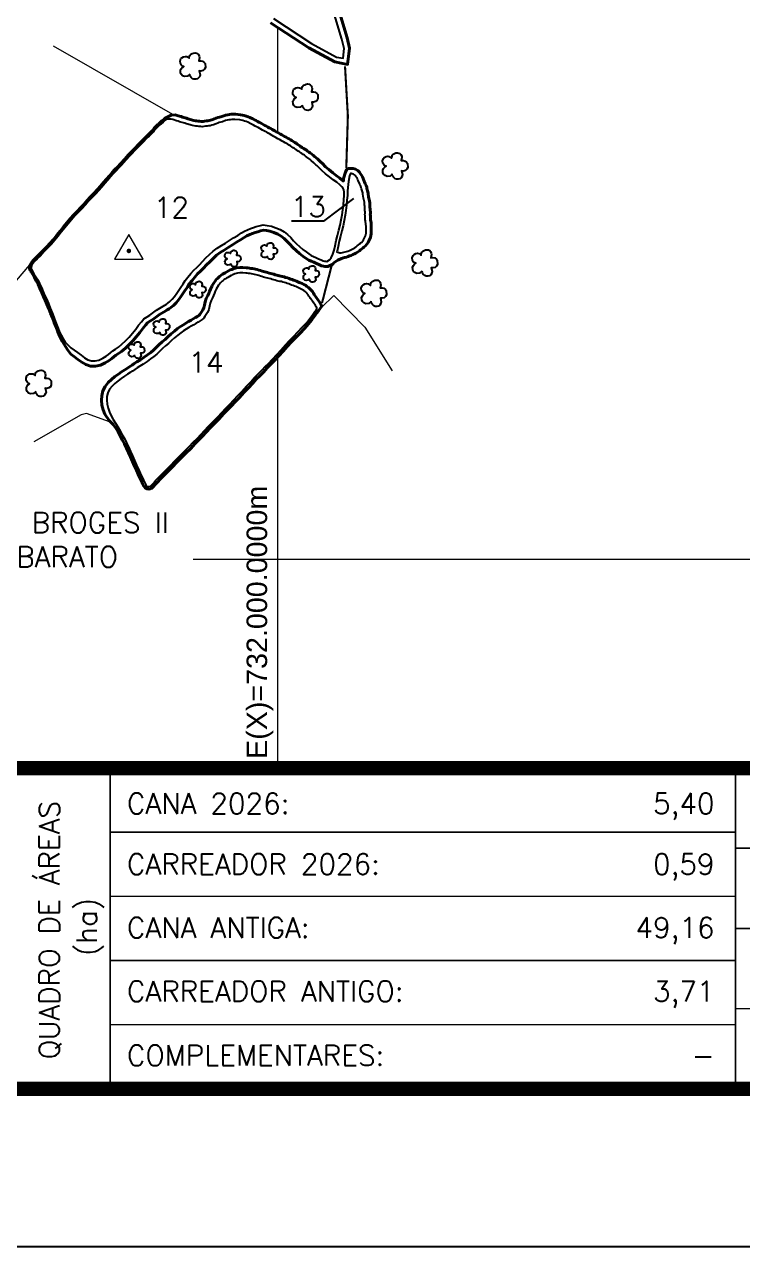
# Model space of a CAD drawing. Extents: x 728964 to 733419, y 7820946 to 7824096.
# Drawn here: x 731759 to 732442, y 7820946 to 7822109 of the extents above; entities that cross this region are included whole.
import ezdxf
from ezdxf.enums import TextEntityAlignment as Align

# ---------------------------------------------------------------- set-up
doc = ezdxf.new("R2010")
doc.units = 0
doc.header["$MEASUREMENT"] = 0
doc.linetypes.add('CONTINUO', pattern=[0])
doc.linetypes.add('LIN0', pattern=[0])
for name, color, linetype, lineweight in [('0114000294', 1, 'Continuous', 40), ('0114000294005', 5, 'Continuous', 25), ('0114000294012', 5, 'Continuous', 25), ('0114000294013', 5, 'Continuous', 25), ('0114000294014', 5, 'Continuous', 25), ('MALHA', 8, 'Continuous', 9), ('TEXTO_DIVERSOS', 7, 'Continuous', 5)]:
    doc.layers.add(name, color=color, linetype=linetype, lineweight=lineweight)
for name, color, linetype in [('ESTRADA', 1, 'Continuous'), ('MARGEM', 7, 'CONTINUO'), ('SIMBOLO ARVORE', 118, 'Continuous'), ('TEXTO CONFORNTANTES', 7, 'Continuous'), ('TEXTO_NUN_TAL', 7, 'Continuous')]:
    doc.layers.add(name, color=color, linetype=linetype)
doc.styles.add('SIMPLEX', font='simplex', dxfattribs={"height": 0.2})
doc.styles.get("Standard").update_dxf_attribs({"font": 'arial.ttf'})

msp = doc.modelspace()

# ---------------------------------------------------------------- linework, layer by layer
at = {"layer": '0114000294', "linetype": 'Continuous'}
for points in [[(732054.9, 7822131.7), (732065.8, 7822095.8), (732068, 7822086.1), (732066.2, 7822070.5), (732066.2, 7822070.5)], [(732066.2, 7822070.5), (732054, 7822072.9), (732029.3, 7822086.2), (731993, 7822110)]]:
    msp.add_lwpolyline(points, dxfattribs=at)
for points in [[(732064.1, 7821968.2), (732063.5, 7821966.3), (732062.9, 7821964), (732062.5, 7821962.1), (732062.2, 7821959.7), (732058.9, 7821962.5), (732055.5, 7821964.9), (732052.1, 7821967.6), (732048.4, 7821970.5), (732045.2, 7821973.3), (732042.3, 7821976.2), (732040.4, 7821978), (732039.5, 7821978.9), (732037.5, 7821980.7), (732034.9, 7821982.9), (732033.7, 7821983.9), (732030.5, 7821986.4), (732029.4, 7821987.2), (732028.2, 7821988.2), (732026.7, 7821989.2), (732025.5, 7821990), (732024.3, 7821990.7), (732023.1, 7821991.5), (732021.9, 7821992.3), (732020.9, 7821993), (732019.7, 7821993.8), (732018.4, 7821994.8), (732017.2, 7821995.6), (732015.9, 7821996.4), (732014.6, 7821997.3), (732013.2, 7821998.1), (732011.9, 7821998.9), (732010.5, 7821999.7), (732009.2, 7822000.4), (732007.9, 7822001.3), (732006.3, 7822002.1), (732003.6, 7822003.5), (732002.4, 7822004.2), (731999.8, 7822005.7), (731998.4, 7822006.5), (731997.1, 7822007.3), (731994.4, 7822008.8), (731993.1, 7822009.6), (731991.7, 7822010.3), (731990.4, 7822011), (731989, 7822011.9), (731987.6, 7822012.6), (731983.4, 7822015), (731981.9, 7822015.7), (731980.5, 7822016.4), (731979.2, 7822017.1), (731977.8, 7822017.9), (731976.2, 7822018.7), (731973.3, 7822020), (731971.7, 7822020.8), (731969.8, 7822021.5), (731967.8, 7822022), (731966.2, 7822022.4), (731964.4, 7822022.7), (731959.5, 7822023.3), (731957.4, 7822023.3), (731955.5, 7822023.2), (731953.8, 7822023), (731952.3, 7822022.7), (731950.3, 7822022.4), (731948.5, 7822021.8), (731945.6, 7822020.8), (731944.2, 7822020.4), (731942.7, 7822020), (731941.1, 7822019.5), (731939.5, 7822018.9), (731936.9, 7822017.9), (731935.8, 7822017.6), (731934.4, 7822017.2), (731933.2, 7822017), (731931.9, 7822016.9), (731930.2, 7822016.6), (731928.9, 7822016.4), (731927.9, 7822016.3), (731926.8, 7822016.4), (731925.3, 7822016.5), (731923.9, 7822016.7), (731922.6, 7822016.8), (731921.4, 7822017), (731920, 7822017.3), (731918.6, 7822017.7), (731915.6, 7822018.5), (731914.4, 7822018.8), (731913.5, 7822019.1), (731912.8, 7822019.3), (731909.2, 7822020.5), (731907.8, 7822020.9), (731906.4, 7822021.3), (731905, 7822021.8), (731902.2, 7822022.7), (731898.5, 7822022.2), (731895.3, 7822020.8), (731892.8, 7822019.4), (731891.6, 7822018.6), (731890.6, 7822017.8), (731889.6, 7822016.9), (731887.9, 7822015.3), (731886.6, 7822014.2), (731885.7, 7822013.3), (731884.5, 7822012.2), (731882.2, 7822010), (731881.1, 7822008.7), (731880.2, 7822007.5), (731879.4, 7822006.4), (731878.5, 7822005.5), (731877.3, 7822004.4), (731876.3, 7822003.4), (731875.2, 7822002.3), (731869.4, 7821996.6), (731866.4, 7821993.4), (731864.7, 7821991.6), (731862.6, 7821989.5), (731860.2, 7821987), (731857.6, 7821984.3), (731854.5, 7821980.9), (731849.9, 7821975.8), (731847.5, 7821973.2), (731844.9, 7821970.5), (731842.3, 7821967.7), (731839.6, 7821964.6), (731836.9, 7821961.5), (731834.1, 7821958.2), (731831.2, 7821954.8), (731828.4, 7821951.6), (731825.2, 7821948.2), (731821.6, 7821944.6), (731818.4, 7821941.2), (731815.6, 7821937.8), (731812.3, 7821934.4), (731809.1, 7821931), (731805.7, 7821927.6), (731802.4, 7821923.8), (731799.3, 7821920.1), (731795.9, 7821916.2), (731792.6, 7821912.1), (731789.6, 7821908.1), (731786.5, 7821904.2), (731783.3, 7821900.5), (731779.7, 7821896.8), (731776.1, 7821893.2), (731772.8, 7821889.8), (731769.8, 7821886.9), (731767.3, 7821884.4), (731765.7, 7821882.4), (731764.6, 7821880.7), (731763.8, 7821879.1), (731763.6, 7821877.5), (731763.6, 7821876.2), (731763.8, 7821875.5), (731764.2, 7821874.8), (731765, 7821873.2), (731766.6, 7821870.7), (731768.3, 7821867.9), (731770, 7821864.9), (731771.8, 7821861.6), (731773.5, 7821857.7), (731775.3, 7821853.6), (731777, 7821849.9), (731778.5, 7821846.5), (731780.1, 7821842.6), (731781.9, 7821838.2), (731783.6, 7821833.9), (731785.3, 7821829.6), (731787, 7821825.1), (731788.8, 7821820.6), (731790.4, 7821816.4), (731792.2, 7821812.5), (731794.5, 7821807.3), (731799.9, 7821798.7), (731802.9, 7821794.9), (731806.3, 7821792.6), (731809.7, 7821790), (731813.2, 7821787.3), (731817.1, 7821785.1), (731821.6, 7821783.7), (731826.4, 7821783.6), (731831, 7821784.6), (731835.5, 7821786.7), (731839.3, 7821789), (731841.9, 7821790.9), (731843.9, 7821792.5), (731845.7, 7821794.1), (731848.1, 7821795.6), (731851.1, 7821797.7), (731854.8, 7821800.6), (731858.4, 7821804.1), (731862, 7821807.8), (731865.4, 7821811.7), (731868.6, 7821815.6), (731871.4, 7821819.5), (731874, 7821822.6), (731875.8, 7821824.7), (731878.1, 7821826.3), (731881, 7821828.1), (731883.5, 7821830), (731887.2, 7821832.8), (731893.2, 7821836.4), (731894.7, 7821837.1), (731896.4, 7821838.2), (731898.2, 7821839.4), (731900.6, 7821841.3), (731903.1, 7821843.8), (731905.6, 7821846.9), (731907.8, 7821850.1), (731909.8, 7821853.1), (731911.7, 7821855.9), (731913.8, 7821858.9), (731915.9, 7821862.1), (731918.2, 7821865.1), (731920.8, 7821868.4), (731923.4, 7821871.3), (731926.3, 7821874.1), (731929.1, 7821876.8), (731931.9, 7821879.9), (731935, 7821883), (731938.2, 7821886.1), (731941.6, 7821889.1), (731944.9, 7821891.7), (731948.7, 7821894), (731952.7, 7821896.4), (731956.8, 7821899), (731960.5, 7821901.5), (731964.4, 7821903.8), (731967.7, 7821906), (731970.5, 7821907.5), (731973.1, 7821908.7), (731975.7, 7821909.8), (731978.2, 7821910.7), (731980.9, 7821911.5), (731983.5, 7821912.4), (731986.2, 7821912.9), (731989.1, 7821912.6), (731992.4, 7821911.9), (731996, 7821910.6), (731999.9, 7821909), (732003.1, 7821907.1), (732005.9, 7821905), (732008.5, 7821902.5), (732011.3, 7821899.5), (732014.2, 7821896.4), (732017.3, 7821893.5), (732020.5, 7821890.8), (732023.7, 7821888.2), (732026.8, 7821886.1), (732029.3, 7821884.5), (732031.7, 7821883.4), (732034, 7821882.4), (732036.6, 7821881.3), (732038.9, 7821880.2), (732041.5, 7821879.1), (732043.4, 7821878.7), (732044.7, 7821878.4), (732047.5, 7821878.3), (732052.1, 7821880.6), (732053.4, 7821882.1), (732057, 7821884.4), (732060.3, 7821886), (732062.2, 7821886.8), (732063.6, 7821887.1), (732065.3, 7821887.4), (732066.8, 7821888), (732068.1, 7821888.4), (732069.8, 7821889), (732071.3, 7821889.7), (732072.7, 7821890.4), (732074.2, 7821891.2), (732075.8, 7821892.1), (732077.5, 7821893.3), (732078.6, 7821894.3), (732079.7, 7821895.2), (732081, 7821896.2), (732081.8, 7821896.9), (732083.2, 7821898), (732084.6, 7821899.6), (732085.7, 7821901.3), (732086.4, 7821902.7), (732087.1, 7821904.1), (732088, 7821905.9), (732088.5, 7821907.8), (732088.8, 7821909.6), (732088.8, 7821913.1), (732088.8, 7821915.6), (732088.8, 7821917), (732088.7, 7821918.4), (732088.6, 7821920), (732088.3, 7821921.4), (732088.1, 7821922.4), (732088, 7821923.3), (732088, 7821924.3), (732088, 7821925.5), (732087.9, 7821926.7), (732087.8, 7821927.7), (732087.9, 7821928.8), (732087.9, 7821930.5), (732087.8, 7821931.8), (732087.7, 7821933.3), (732087.5, 7821934.6), (732087.5, 7821935.8), (732087.4, 7821937.4), (732087.3, 7821938.8), (732087.1, 7821940.4), (732086.5, 7821943.3), (732086.2, 7821944.4), (732085.7, 7821947.9), (732085.5, 7821949.3), (732085.2, 7821950.5), (732084.9, 7821951.5), (732084.7, 7821952.5), (732084.4, 7821953.8), (732083.8, 7821955.3), (732083.3, 7821956.5), (732082.9, 7821957.4), (732082.4, 7821958.6), (732081, 7821962), (732080.3, 7821963.6), (732079.5, 7821965.1), (732078.6, 7821966.5), (732077.6, 7821968.1), (732076, 7821969.7), (732073.8, 7821970.9), (732071.6, 7821971.5), (732069.7, 7821971.7), (732068.5, 7821971.7), (732067.2, 7821971.5), (732066.2, 7821971.2), (732065.1, 7821970.2)], [(731839.5, 7821731.9), (731835.1, 7821738.1), (731833.6, 7821742.2), (731832.5, 7821746.6), (731832.1, 7821751.2), (731832.3, 7821755.5), (731833.3, 7821760.1), (731835.5, 7821764.4), (731838.4, 7821768), (731841.5, 7821771), (731844.7, 7821773.7), (731848.1, 7821776.1), (731851.2, 7821778.3), (731854.2, 7821780.2), (731856.7, 7821781.8), (731858.9, 7821783.2), (731861.1, 7821784.6), (731863.3, 7821786.1), (731865.7, 7821787.7), (731869.1, 7821789.8), (731872.6, 7821792.2), (731875.9, 7821794.5), (731878.9, 7821796.7), (731881.4, 7821798.9), (731883.9, 7821801.2), (731886.7, 7821804), (731889.7, 7821806.7), (731892.5, 7821809.1), (731895.3, 7821811.6), (731898.3, 7821814.3), (731901.5, 7821817), (731904.5, 7821819.4), (731907.4, 7821821.4), (731910, 7821823), (731912.4, 7821824.6), (731915, 7821826.2), (731917.4, 7821827.4), (731919.3, 7821828.5), (731921.5, 7821829.8), (731923.3, 7821830.8), (731924.6, 7821831.8), (731925.6, 7821832.7), (731926.4, 7821833.8), (731927.5, 7821835.5), (731928.5, 7821837.2), (731929.4, 7821839.2), (731930.1, 7821841.7), (731930.7, 7821844.9), (731931.7, 7821847.9), (731933.1, 7821850.8), (731934.1, 7821852.8), (731934.9, 7821854.7), (731935.7, 7821856.8), (731936.9, 7821859.4), (731937.4, 7821860.2), (731939.4, 7821863.3), (731940.2, 7821864.5), (731941.2, 7821865.9), (731942.4, 7821867.1), (731943.5, 7821868), (731944.5, 7821869), (731946, 7821870.1), (731947.3, 7821871.1), (731948.5, 7821871.7), (731949.6, 7821872.4), (731953, 7821874.3), (731954.5, 7821875.1), (731956.2, 7821875.6), (731957.4, 7821876.1), (731960.5, 7821877), (731963.6, 7821877.4), (731965.4, 7821877.3), (731966.7, 7821877.3), (731969.6, 7821877.2), (731971.3, 7821877), (731972.9, 7821876.8), (731974.3, 7821876.6), (731975.8, 7821876.4), (731977.3, 7821876.1), (731978.7, 7821875.8), (731980.2, 7821875.4), (731981.8, 7821875), (731983.5, 7821874.5), (731984.8, 7821874), (731986.1, 7821873.7), (731987.5, 7821873.3), (731990.1, 7821872.6), (731991.6, 7821872.2), (731993.1, 7821871.8), (731994.5, 7821871.4), (731996, 7821871), (731997.4, 7821870.6), (731998.8, 7821870.2), (732000.1, 7821869.8), (732001.4, 7821869.5), (732002.8, 7821869.2), (732004.3, 7821868.8), (732005.8, 7821868.5), (732007.3, 7821868.1), (732009.1, 7821867.6), (732010.7, 7821866.9), (732011.9, 7821866.5), (732013.4, 7821866), (732014.7, 7821865.4), (732016, 7821865), (732017.5, 7821864.4), (732019, 7821863.8), (732020.1, 7821863.3), (732021.3, 7821862.8), (732022.9, 7821862.2), (732024.5, 7821861.4), (732026.1, 7821860.5), (732027.6, 7821859.5), (732029, 7821858.4), (732030.3, 7821857.2), (732031.5, 7821855.9), (732032.7, 7821854.5), (732033.7, 7821853), (732034.4, 7821851.9), (732035.2, 7821850.8), (732035.9, 7821849.7), (732036.8, 7821848.5), (732037.6, 7821847.3), (732038.3, 7821846.3), (732039.2, 7821845.2), (732040.1, 7821843.7), (732040.8, 7821842.5), (732041.5, 7821841), (732041.6, 7821840.7), (732038.4, 7821836.2), (732036.9, 7821834.2), (732035, 7821831.4), (732032.3, 7821827.8), (732029.1, 7821823.8), (732025.1, 7821819.4), (732020.7, 7821814.7), (732016.4, 7821810.4), (732012.5, 7821806.4), (732008.8, 7821802.2), (732004.8, 7821797.8), (732000.5, 7821793.2), (731996.4, 7821788.6), (731992.6, 7821784.8), (731989.4, 7821781.6), (731986.5, 7821778.4), (731983, 7821774.9), (731979.4, 7821771.2), (731975.8, 7821767.2), (731971.8, 7821763), (731967.6, 7821758.5), (731963.4, 7821754), (731959.4, 7821749.8), (731955.8, 7821745.9), (731952.1, 7821742.2), (731948.2, 7821738.2), (731943.9, 7821733.7), (731939.6, 7821729.2), (731935.6, 7821725), (731931.8, 7821721), (731928.2, 7821717.2), (731924.6, 7821713.5), (731921, 7821709.7), (731917, 7821705.5), (731912.6, 7821701.2), (731908.3, 7821696.8), (731903.8, 7821692.2), (731899.4, 7821687.7), (731895.3, 7821683.5), (731891.4, 7821679.7), (731887.9, 7821676.3), (731885.3, 7821673.4), (731883.1, 7821671), (731881.6, 7821669.2), (731880, 7821667.5), (731877.4, 7821666.8), (731875.4, 7821667), (731873.6, 7821667.8), (731872.3, 7821669.5), (731871.2, 7821671.7), (731870, 7821674.4), (731868.5, 7821677.6), (731866.9, 7821681.1), (731865.3, 7821684.8), (731863.5, 7821688.7), (731861.5, 7821693), (731859.7, 7821697.5), (731857.7, 7821701.7), (731855.8, 7821705.8), (731853.8, 7821709.7), (731851.8, 7821713.7), (731849.8, 7821717.5), (731847.8, 7821721.1), (731845.7, 7821724.7), (731843.1, 7821728.3)]]:
    msp.add_lwpolyline(points, close=True, dxfattribs=at)
at = {"layer": '0114000294005', "linetype": 'Continuous'}
msp.add_lwpolyline([(731995.7, 7822114.2), (732031.9, 7822090.5), (732055.7, 7822077.6), (732061.9, 7822076.4), (732062.9, 7822085.8), (732060.9, 7822094.6), (732050.1, 7822130.4)], dxfattribs=at)
at = {"layer": '0114000294012', "flags": 128}
msp.add_lwpolyline([(732063, 7821949.2), (732062.7, 7821951.2), (732062, 7821952.6), (732060.8, 7821954.3), (732058.7, 7821956.2), (732055.9, 7821958.5), (732052.5, 7821960.9), (732049, 7821963.7), (732045.2, 7821966.6), (732041.8, 7821969.7), (732038.9, 7821972.6), (732036.9, 7821974.4), (732036.1, 7821975.2), (732034.2, 7821976.9), (732031.7, 7821979.1), (732030.6, 7821980), (732027.4, 7821982.5), (732026.3, 7821983.3), (732025.2, 7821984.2), (732024, 7821985), (732022.8, 7821985.8), (732021.5, 7821986.6), (732020.4, 7821987.4), (732019.2, 7821988.1), (732018, 7821988.9), (732016.8, 7821989.8), (732015.6, 7821990.7), (732014.4, 7821991.4), (732013.1, 7821992.3), (732011.9, 7821993.1), (732010.6, 7821993.8), (732009.3, 7821994.6), (732008, 7821995.4), (732006.7, 7821996.1), (732005.3, 7821997), (732004, 7821997.7), (732001.3, 7821999.1), (731999.9, 7821999.9), (731997.3, 7822001.4), (731996, 7822002.1), (731994.6, 7822002.9), (731991.9, 7822004.4), (731990.6, 7822005.2), (731989.3, 7822006), (731987.9, 7822006.7), (731986.6, 7822007.5), (731985.2, 7822008.2), (731981, 7822010.6), (731979.6, 7822011.3), (731978.2, 7822012), (731976.8, 7822012.7), (731975.5, 7822013.5), (731974.1, 7822014.2), (731971.2, 7822015.5), (731969.8, 7822016.2), (731968.2, 7822016.7), (731966.7, 7822017.2), (731965.1, 7822017.5), (731963.6, 7822017.8), (731959.1, 7822018.3), (731957.6, 7822018.3), (731956.1, 7822018.2), (731954.5, 7822018), (731953.1, 7822017.8), (731951.5, 7822017.5), (731950, 7822017.1), (731947.1, 7822016.1), (731945.6, 7822015.6), (731944.1, 7822015.2), (731942.7, 7822014.7), (731941.3, 7822014.2), (731938.5, 7822013.1), (731937, 7822012.7), (731935.5, 7822012.3), (731934, 7822012.1), (731932.5, 7822011.9), (731931, 7822011.7), (731929.5, 7822011.4), (731928, 7822011.3), (731926.5, 7822011.4), (731924.8, 7822011.5), (731923.4, 7822011.7), (731921.9, 7822011.9), (731920.4, 7822012.1), (731918.8, 7822012.5), (731917.3, 7822012.9), (731914.3, 7822013.6), (731913, 7822014), (731911.9, 7822014.3), (731911.3, 7822014.6), (731907.7, 7822015.7), (731906.3, 7822016.1), (731904.9, 7822016.6), (731903.5, 7822017), (731899.8, 7822018.2), (731898.5, 7822018.4), (731897.3, 7822018.5), (731895.9, 7822018.6), (731894.7, 7822018.5), (731893.5, 7822018.1), (731892.5, 7822017.4), (731891.6, 7822016.6), (731890.6, 7822015.8), (731888.9, 7822014.2), (731887.7, 7822013.1), (731886.7, 7822012.2), (731885.6, 7822011.2), (731883.3, 7822009), (731882.3, 7822007.8), (731881.4, 7822006.6), (731880.5, 7822005.4), (731879.5, 7822004.4), (731878.4, 7822003.3), (731877.3, 7822002.3), (731876.3, 7822001.3), (731870.5, 7821995.5), (731867.5, 7821992.4), (731865.8, 7821990.6), (731863.6, 7821988.4), (731861.3, 7821986), (731858.7, 7821983.2), (731855.6, 7821979.8), (731851, 7821974.8), (731848.5, 7821972.1), (731846, 7821969.5), (731843.4, 7821966.7), (731840.7, 7821963.6), (731838, 7821960.5), (731835.2, 7821957.2), (731832.4, 7821953.8), (731829.5, 7821950.6), (731826.3, 7821947.1), (731822.6, 7821943.5), (731819.5, 7821940.2), (731816.7, 7821936.9), (731813.4, 7821933.4), (731810.2, 7821930), (731806.8, 7821926.6), (731803.6, 7821922.8), (731800.4, 7821919.1), (731797.1, 7821915.3), (731793.8, 7821911.2), (731790.8, 7821907.1), (731787.6, 7821903.3), (731784.4, 7821899.5), (731780.7, 7821895.8), (731777.2, 7821892.2), (731773.9, 7821888.7), (731770.9, 7821885.8), (731768.4, 7821883.4), (731766.9, 7821881.5), (731765.9, 7821880), (731765.3, 7821878.6), (731765.1, 7821877.4), (731765.1, 7821876.4), (731765.2, 7821876.1), (731765.5, 7821875.6), (731766.3, 7821874), (731767.8, 7821871.5), (731769.6, 7821868.7), (731771.4, 7821865.7), (731773.1, 7821862.3), (731774.9, 7821858.3), (731776.7, 7821854.2), (731778.3, 7821850.5), (731779.9, 7821847), (731781.5, 7821843.1), (731783.3, 7821838.8), (731785, 7821834.4), (731786.7, 7821830.1), (731788.4, 7821825.7), (731790.2, 7821821.1), (731791.8, 7821817), (731793.6, 7821813.1), (731795.5, 7821809.6), (731797.6, 7821806.5), (731800.3, 7821803.7), (731803, 7821801.2), (731805.9, 7821798.9), (731809.2, 7821796.6), (731812.7, 7821794), (731815.9, 7821791.5), (731819.1, 7821789.7), (731822.4, 7821788.7), (731825.9, 7821788.6), (731829.4, 7821789.4), (731833.2, 7821791.1), (731836.5, 7821793.1), (731838.8, 7821794.8), (731840.6, 7821796.3), (731842.7, 7821798.1), (731845.3, 7821799.8), (731848.2, 7821801.7), (731851.5, 7821804.4), (731854.9, 7821807.6), (731858.3, 7821811.2), (731861.6, 7821815), (731864.6, 7821818.7), (731867.4, 7821822.5), (731870.2, 7821825.9), (731872.5, 7821828.5), (731875.4, 7821830.4), (731878.2, 7821832.2), (731880.5, 7821834), (731884.4, 7821837), (731890.8, 7821840.7), (731892.3, 7821841.5), (731893.7, 7821842.4), (731895.3, 7821843.4), (731897.2, 7821845), (731899.4, 7821847.2), (731901.6, 7821849.9), (731903.7, 7821852.9), (731905.7, 7821855.9), (731907.5, 7821858.7), (731909.7, 7821861.8), (731911.8, 7821865), (731914.2, 7821868.2), (731917, 7821871.6), (731919.8, 7821874.8), (731922.7, 7821877.6), (731925.5, 7821880.3), (731928.3, 7821883.3), (731931.5, 7821886.5), (731934.8, 7821889.8), (731938.4, 7821893), (731942.1, 7821895.8), (731946.2, 7821898.3), (731950.1, 7821900.6), (731954, 7821903.1), (731957.8, 7821905.7), (731961.7, 7821908), (731965.2, 7821910.3), (731968.3, 7821912), (731971.1, 7821913.2), (731973.9, 7821914.4), (731976.6, 7821915.4), (731979.3, 7821916.3), (731982.2, 7821917.2), (731986, 7821917.9), (731989.8, 7821917.5), (731993.7, 7821916.7), (731997.8, 7821915.3), (732002.1, 7821913.5), (732005.9, 7821911.3), (732009.2, 7821908.8), (732012.1, 7821906), (732014.9, 7821902.9), (732017.7, 7821900), (732020.6, 7821897.3), (732023.7, 7821894.7), (732026.7, 7821892.2), (732029.5, 7821890.3), (732031.7, 7821889), (732033.8, 7821888), (732036, 7821887), (732038.6, 7821885.8), (732041, 7821884.8), (732043, 7821883.9), (732044.4, 7821883.6), (732045.3, 7821883.4), (732046.4, 7821883.3), (732048.9, 7821884.6), (732050.7, 7821886.7), (732052.3, 7821890.1), (732053.4, 7821893.8), (732054.3, 7821898.2), (732055.4, 7821903.1), (732056.7, 7821908), (732057.9, 7821912.9), (732059.1, 7821917.8), (732060.1, 7821922.7), (732061, 7821927.5), (732061.6, 7821932.2), (732062.2, 7821937), (732062.6, 7821941.7), (732063, 7821946)], close=True, dxfattribs=at)
at = {"layer": '0114000294013', "flags": 128}
msp.add_lwpolyline([(732083.8, 7821915.5), (732083.8, 7821916.8), (732083.7, 7821918.1), (732083.6, 7821919.3), (732083.4, 7821920.5), (732083.2, 7821921.7), (732083.1, 7821922.8), (732083, 7821924.1), (732083, 7821925.3), (732082.9, 7821926.5), (732082.8, 7821927.8), (732082.9, 7821929), (732082.9, 7821930.2), (732082.8, 7821931.5), (732082.7, 7821932.9), (732082.5, 7821934.2), (732082.5, 7821935.6), (732082.4, 7821937), (732082.3, 7821938.3), (732082.2, 7821939.6), (732081.6, 7821942.2), (732081.3, 7821943.5), (732080.8, 7821947.1), (732080.6, 7821948.3), (732080.4, 7821949.3), (732080.1, 7821950.3), (732079.8, 7821951.4), (732079.6, 7821952.4), (732079.2, 7821953.4), (732078.7, 7821954.5), (732078.3, 7821955.5), (732077.8, 7821956.7), (732076.4, 7821960.1), (732075.8, 7821961.4), (732075.2, 7821962.6), (732074.4, 7821963.8), (732073.7, 7821964.9), (732072.9, 7821965.6), (732071.8, 7821966.3), (732070.6, 7821966.6), (732069.6, 7821966.7), (732068.9, 7821966.7), (732068.2, 7821964.7), (732067.2, 7821959.2), (732066.6, 7821953.4), (732066.2, 7821950), (732066, 7821945.9), (732065.6, 7821941.5), (732065.1, 7821936.7), (732064.6, 7821931.8), (732063.9, 7821927.1), (732063, 7821922.1), (732062, 7821917.1), (732060.8, 7821912.2), (732059.6, 7821907.3), (732058.3, 7821902.4), (732057.2, 7821897.5), (732056.3, 7821893.1), (732056.1, 7821892.4), (732058.8, 7821891.5), (732060, 7821891.5), (732061.3, 7821891.7), (732062.6, 7821892), (732063.9, 7821892.2), (732065.2, 7821892.7), (732066.5, 7821893.1), (732067.9, 7821893.6), (732069.2, 7821894.2), (732070.5, 7821894.8), (732071.8, 7821895.5), (732073.1, 7821896.3), (732074.3, 7821897.2), (732075.3, 7821898.1), (732076.5, 7821899.1), (732077.8, 7821900.1), (732078.6, 7821900.8), (732079.7, 7821901.7), (732080.6, 7821902.7), (732081.4, 7821903.8), (732082, 7821905), (732082.6, 7821906.3), (732083.3, 7821907.7), (732083.7, 7821908.9), (732083.8, 7821910), (732083.8, 7821913.1)], close=True, dxfattribs=at)
at = {"layer": '0114000294014', "color": 5, "flags": 128}
msp.add_lwpolyline([(732036.6, 7821837.5), (732037.1, 7821838.3), (732036.9, 7821839.1), (732036.3, 7821840.1), (732035.8, 7821841.2), (732035.1, 7821842.3), (732034.2, 7821843.4), (732033.5, 7821844.5), (732032.7, 7821845.7), (732031.8, 7821846.8), (732031.1, 7821847.9), (732030.2, 7821849.1), (732029.5, 7821850.3), (732028.7, 7821851.5), (732027.8, 7821852.5), (732026.8, 7821853.6), (732025.8, 7821854.6), (732024.6, 7821855.5), (732023.4, 7821856.3), (732022.2, 7821857), (732020.9, 7821857.6), (732019.5, 7821858.2), (732018.2, 7821858.6), (732016.9, 7821859.3), (732015.7, 7821859.8), (732014.4, 7821860.3), (732012.9, 7821860.7), (732011.6, 7821861.3), (732010.2, 7821861.8), (732008.9, 7821862.3), (732007.5, 7821862.9), (732006.1, 7821863.3), (732004.6, 7821863.6), (732003.2, 7821864), (732001.7, 7821864.3), (732000.3, 7821864.6), (731998.9, 7821864.9), (731997.4, 7821865.4), (731996, 7821865.8), (731994.6, 7821866.2), (731993.1, 7821866.6), (731991.7, 7821867), (731990.3, 7821867.4), (731988.9, 7821867.7), (731986.1, 7821868.4), (731984.7, 7821868.9), (731983.3, 7821869.3), (731981.9, 7821869.8), (731980.5, 7821870.2), (731979.1, 7821870.5), (731977.6, 7821870.9), (731976.3, 7821871.2), (731974.9, 7821871.4), (731973.6, 7821871.6), (731972.1, 7821871.8), (731970.7, 7821872.1), (731969.4, 7821872.2), (731966.5, 7821872.3), (731965.2, 7821872.3), (731963.8, 7821872.4), (731961.5, 7821872.1), (731959, 7821871.3), (731957.7, 7821870.9), (731956.5, 7821870.5), (731955.4, 7821869.9), (731952.2, 7821868.1), (731951.1, 7821867.4), (731950, 7821866.8), (731948.9, 7821866), (731947.8, 7821865.2), (731946.9, 7821864.4), (731945.9, 7821863.4), (731945, 7821862.6), (731944.2, 7821861.5), (731943.5, 7821860.5), (731941.3, 7821857), (731940.3, 7821854.9), (731939.6, 7821852.9), (731938.7, 7821850.7), (731937.6, 7821848.6), (731936.4, 7821846), (731935.6, 7821843.6), (731934.9, 7821840.6), (731934.1, 7821837.6), (731933, 7821834.8), (731931.7, 7821832.8), (731930.5, 7821831), (731929.3, 7821829.3), (731927.8, 7821828), (731926, 7821826.6), (731924, 7821825.5), (731921.9, 7821824.2), (731919.8, 7821823), (731917.4, 7821821.8), (731915.1, 7821820.4), (731912.7, 7821818.8), (731910.2, 7821817.2), (731907.5, 7821815.3), (731904.6, 7821813.1), (731901.6, 7821810.5), (731898.6, 7821807.9), (731895.8, 7821805.3), (731893, 7821802.9), (731890.1, 7821800.3), (731887.4, 7821797.7), (731884.8, 7821795.2), (731882, 7821792.7), (731878.8, 7821790.5), (731875.4, 7821788.1), (731871.8, 7821785.6), (731868.5, 7821783.5), (731866, 7821781.9), (731863.8, 7821780.5), (731861.6, 7821779), (731859.4, 7821777.6), (731856.9, 7821776), (731854, 7821774.2), (731850.9, 7821772), (731847.8, 7821769.8), (731844.9, 7821767.3), (731842.1, 7821764.6), (731839.7, 7821761.7), (731838.1, 7821758.4), (731837.3, 7821754.9), (731837.1, 7821751.3), (731837.5, 7821747.4), (731838.4, 7821743.6), (731839.7, 7821739.9), (731841.3, 7821736.3), (731843.3, 7821732.8), (731845.5, 7821729.3), (731847.6, 7821725.8), (731849.8, 7821722.2), (731851.8, 7821718.5), (731853.8, 7821714.7), (731855.8, 7821710.8), (731857.9, 7821706.8), (731859.7, 7821702.6), (731861.7, 7821698.4), (731863.6, 7821693.9), (731865.5, 7821689.6), (731867.3, 7821685.7), (731869, 7821682), (731870.6, 7821678.6), (731872.1, 7821675.3), (731873.2, 7821672.6), (731874.2, 7821670.7), (731875.1, 7821669.6), (731876, 7821669.2), (731877.2, 7821669.1), (731878.8, 7821669.5), (731879.9, 7821670.7), (731881.5, 7821672.5), (731883.6, 7821675), (731886.3, 7821677.9), (731889.8, 7821681.3), (731893.7, 7821685.1), (731897.8, 7821689.3), (731902.2, 7821693.8), (731906.7, 7821698.3), (731911, 7821702.8), (731915.4, 7821707.1), (731919.4, 7821711.3), (731923, 7821715), (731926.6, 7821718.8), (731930.2, 7821722.5), (731933.9, 7821726.5), (731937.9, 7821730.8), (731942.3, 7821735.3), (731946.6, 7821739.7), (731950.5, 7821743.8), (731954.1, 7821747.5), (731957.8, 7821751.4), (731961.8, 7821755.6), (731966, 7821760), (731970.1, 7821764.5), (731974.1, 7821768.8), (731977.8, 7821772.8), (731981.3, 7821776.5), (731984.8, 7821780), (731987.8, 7821783.2), (731991, 7821786.3), (731994.7, 7821790.2), (731998.8, 7821794.7), (732003.1, 7821799.3), (732007.1, 7821803.8), (732010.9, 7821807.9), (732014.8, 7821812), (732019, 7821816.3), (732023.4, 7821820.9), (732027.3, 7821825.3), (732030.5, 7821829.2), (732033.1, 7821832.7), (732035.1, 7821835.5)], close=True, dxfattribs=at)
at = {"layer": 'ESTRADA', "const_width": 2}
for points in [[(732065, 7821972.1), (732066.5, 7822021.6), (732063.8, 7822068.7)], [(732041.9, 7821843.7), (732051, 7821879)]]:
    msp.add_lwpolyline(points, dxfattribs=at)
at = {"layer": 'MALHA', "color": 8}
for p, q in [((732000, 7822005.6), (732000, 7822105.4)), ((732000, 7821401.4), (732000, 7821792.6)), ((731919.2, 7821600), (733269.3, 7821600))]:
    msp.add_line(p, q, dxfattribs=at)
at = {"layer": 'MARGEM', "color": 174, "linetype": 'LIN0', "flags": 128}
msp.add_lwpolyline([(733419.3, 7824096.5), (728964.3, 7824096.5), (728964.3, 7820946.5), (733419.3, 7820946.5)], close=True, dxfattribs=at)
at = {"layer": 'MARGEM', "color": 174, "linetype": 'LIN0', "const_width": 13.6, "flags": 128}
for points in [[(733269.3, 7823946.5), (729114.3, 7823946.5), (729114.3, 7821096.5), (733269.3, 7821096.5)], [(730419.3, 7821401.4), (733269.3, 7821401.4), (733269.3, 7821096.5), (730419.3, 7821096.5)]]:
    msp.add_lwpolyline(points, close=True, dxfattribs=at)
at = {"layer": 'MARGEM', "color": 174, "linetype": 'LIN0', "const_width": 1.51, "flags": 128}
for points in [[(731840.4, 7821401.4), (731840.4, 7821100.2)], [(732435.4, 7821401.4), (732435.4, 7821100.2)], [(731840.4, 7821340.5), (732435.4, 7821340.5)], [(732435.4, 7821325.2), (732988.4, 7821325.2)], [(731840.4, 7821279.5), (732435.4, 7821279.5)], [(732435.4, 7821249), (733269.6, 7821249)], [(731840.4, 7821218.5), (732435.4, 7821218.5)], [(732435.4, 7821172.7), (733269.4, 7821172.7)], [(731840.4, 7821157.5), (732435.4, 7821157.5)]]:
    msp.add_lwpolyline(points, dxfattribs=at)
at = {"layer": 'SIMBOLO ARVORE', "linetype": 'CONTINUO'}
for points in [[(731916.1, 7822061.2, 0), (731914, 7822059.3, 0), (731911.2, 7822059, 0), (731909.3, 7822059.8, 0), (731907.9, 7822061.2, 0), (731907.3, 7822062.7, 0), (731907.1, 7822065, 0), (731907.9, 7822066.5, 0), (731908.7, 7822067.6, 0), (731910.3, 7822068.7, 0), (731909.3, 7822069, 0), (731908.3, 7822069.8, 0), (731907.1, 7822071.6, 0), (731906.9, 7822073.8, 0), (731907.7, 7822076.1, 0), (731908.6, 7822076.9, 0), (731910.2, 7822077.9, 0), (731911.9, 7822078.2, 0), (731913.3, 7822078, 0), (731914.4, 7822077.5, 0), (731915.5, 7822076.4, 0), (731915.9, 7822078.4, 0), (731916.2, 7822079.2, 0), (731917.1, 7822080.3, 0), (731918.4, 7822080.8, 0), (731919.6, 7822081.4, 0), (731921.1, 7822081.5, 0), (731922.4, 7822081.3, 0), (731923.5, 7822080.7, 0), (731924.4, 7822079.9, 0), (731925.1, 7822078.4, 0), (731925.4, 7822076.9, 0), (731924.7, 7822074.1, 0), (731926.7, 7822074.1, 0), (731928.3, 7822073.7, 0), (731929.8, 7822072.5, 0), (731930.7, 7822071.5, 0), (731930.9, 7822067.6, 0), (731930, 7822065.9, 0), (731928.7, 7822064.8, 0), (731926.7, 7822064.2, 0), (731925, 7822064.4, 0), (731925.9, 7822060.8, 0), (731925.5, 7822059.2, 0), (731924.4, 7822057.8, 0), (731923.3, 7822056.8, 0), (731921.7, 7822056.4, 0), (731920, 7822056.5, 0), (731918.8, 7822056.9, 0), (731917.4, 7822058.2, 0), (731916.5, 7822059.5, 0), (731916.2, 7822061.4, 0)], [(732023.3, 7822031.6, 0), (732021.1, 7822029.8, 0), (732018.3, 7822029.5, 0), (732016.4, 7822030.3, 0), (732015, 7822031.6, 0), (732014.4, 7822033.2, 0), (732014.2, 7822035.5, 0), (732015, 7822037, 0), (732015.8, 7822038, 0), (732017.4, 7822039.1, 0), (732016.4, 7822039.4, 0), (732015.4, 7822040.3, 0), (732014.2, 7822042.1, 0), (732014, 7822044.3, 0), (732014.8, 7822046.6, 0), (732015.7, 7822047.4, 0), (732017.3, 7822048.4, 0), (732019, 7822048.6, 0), (732020.4, 7822048.4, 0), (732021.5, 7822047.9, 0), (732022.6, 7822046.9, 0), (732023, 7822048.9, 0), (732023.3, 7822049.7, 0), (732024.2, 7822050.8, 0), (732025.5, 7822051.3, 0), (732026.8, 7822051.8, 0), (732028.2, 7822052, 0), (732029.6, 7822051.8, 0), (732030.7, 7822051.2, 0), (732031.5, 7822050.3, 0), (732032.2, 7822048.9, 0), (732032.5, 7822047.3, 0), (732031.8, 7822044.5, 0), (732033.8, 7822044.5, 0), (732035.4, 7822044.2, 0), (732036.9, 7822042.9, 0), (732037.8, 7822042, 0), (732038, 7822038.1, 0), (732037.1, 7822036.4, 0), (732035.8, 7822035.2, 0), (732033.8, 7822034.7, 0), (732032.1, 7822034.8, 0), (732033, 7822031.2, 0), (732032.6, 7822029.7, 0), (732031.6, 7822028.2, 0), (732030.4, 7822027.3, 0), (732028.8, 7822026.9, 0), (732027.2, 7822027, 0), (732025.9, 7822027.3, 0), (732024.6, 7822028.7, 0), (732023.6, 7822029.9, 0), (732023.3, 7822031.8, 0)], [(732108.7, 7821966.2, 0), (732106.6, 7821964.4, 0), (732103.8, 7821964, 0), (732101.9, 7821964.8, 0), (732100.5, 7821966.2, 0), (732099.9, 7821967.7, 0), (732099.7, 7821970.1, 0), (732100.5, 7821971.5, 0), (732101.3, 7821972.6, 0), (732102.9, 7821973.7, 0), (732101.9, 7821974, 0), (732100.9, 7821974.8, 0), (732099.7, 7821976.7, 0), (732099.5, 7821978.8, 0), (732100.3, 7821981.1, 0), (732101.2, 7821982, 0), (732102.8, 7821982.9, 0), (732104.5, 7821983.2, 0), (732105.9, 7821983, 0), (732107, 7821982.5, 0), (732108.1, 7821981.4, 0), (732108.5, 7821983.4, 0), (732108.8, 7821984.2, 0), (732109.7, 7821985.3, 0), (732111, 7821985.8, 0), (732112.3, 7821986.4, 0), (732113.7, 7821986.5, 0), (732115, 7821986.3, 0), (732116.1, 7821985.8, 0), (732117, 7821984.9, 0), (732117.7, 7821983.4, 0), (732118, 7821981.9, 0), (732117.3, 7821979.1, 0), (732119.3, 7821979.1, 0), (732120.9, 7821978.7, 0), (732122.4, 7821977.5, 0), (732123.3, 7821976.5, 0), (732123.5, 7821972.6, 0), (732122.6, 7821970.9, 0), (732121.3, 7821969.8, 0), (732119.3, 7821969.2, 0), (732117.6, 7821969.4, 0), (732118.5, 7821965.8, 0), (732118.1, 7821964.2, 0), (732117.1, 7821962.8, 0), (732115.9, 7821961.9, 0), (732114.3, 7821961.5, 0), (732112.7, 7821961.6, 0), (732111.4, 7821961.9, 0), (732110, 7821963.3, 0), (732109.1, 7821964.5, 0), (732108.8, 7821966.4, 0)], [(731955.2, 7821881.1, 0), (731953.8, 7821879.9, 0), (731952.1, 7821879.7, 0), (731950.8, 7821880.2, 0), (731950, 7821881.1, 0), (731949.6, 7821882, 0), (731949.5, 7821883.5, 0), (731950, 7821884.4, 0), (731950.5, 7821885.1, 0), (731951.5, 7821885.8, 0), (731950.8, 7821886, 0), (731950.2, 7821886.5, 0), (731949.5, 7821887.7, 0), (731949.3, 7821889, 0), (731949.9, 7821890.5, 0), (731950.4, 7821891, 0), (731951.4, 7821891.6, 0), (731952.5, 7821891.8, 0), (731953.4, 7821891.6, 0), (731954, 7821891.3, 0), (731954.8, 7821890.7, 0), (731955, 7821891.9, 0), (731955.2, 7821892.4, 0), (731955.7, 7821893.1, 0), (731956.6, 7821893.4, 0), (731957.4, 7821893.8, 0), (731958.3, 7821893.9, 0), (731959.1, 7821893.7, 0), (731959.8, 7821893.4, 0), (731960.3, 7821892.8, 0), (731960.8, 7821891.9, 0), (731961, 7821890.9, 0), (731960.6, 7821889.2, 0), (731961.8, 7821889.2, 0), (731962.8, 7821888.9, 0), (731963.8, 7821888.2, 0), (731964.3, 7821887.6, 0), (731964.5, 7821885.1, 0), (731963.9, 7821884, 0), (731963.1, 7821883.3, 0), (731961.8, 7821883, 0), (731960.7, 7821883.1, 0), (731961.3, 7821880.8, 0), (731961, 7821879.8, 0), (731960.4, 7821878.9, 0), (731959.7, 7821878.3, 0), (731958.6, 7821878.1, 0), (731957.6, 7821878.2, 0), (731956.9, 7821878.4, 0), (731956, 7821879.2, 0), (731955.4, 7821880, 0), (731955.2, 7821881.2, 0)], [(731989.9, 7821888.2, 0), (731988.5, 7821887.1, 0), (731986.8, 7821886.9, 0), (731985.6, 7821887.3, 0), (731984.7, 7821888.2, 0), (731984.3, 7821889.2, 0), (731984.2, 7821890.6, 0), (731984.7, 7821891.6, 0), (731985.2, 7821892.2, 0), (731986.2, 7821892.9, 0), (731985.6, 7821893.1, 0), (731985, 7821893.6, 0), (731984.2, 7821894.8, 0), (731984.1, 7821896.2, 0), (731984.6, 7821897.6, 0), (731985.2, 7821898.1, 0), (731986.2, 7821898.7, 0), (731987.3, 7821898.9, 0), (731988.1, 7821898.8, 0), (731988.8, 7821898.5, 0), (731989.5, 7821897.8, 0), (731989.7, 7821899.1, 0), (731989.9, 7821899.6, 0), (731990.5, 7821900.3, 0), (731991.3, 7821900.6, 0), (731992.1, 7821900.9, 0), (731993, 7821901, 0), (731993.9, 7821900.9, 0), (731994.6, 7821900.5, 0), (731995.1, 7821900, 0), (731995.5, 7821899.1, 0), (731995.7, 7821898.1, 0), (731995.3, 7821896.3, 0), (731996.5, 7821896.3, 0), (731997.6, 7821896.1, 0), (731998.5, 7821895.3, 0), (731999.1, 7821894.7, 0), (731999.2, 7821892.3, 0), (731998.6, 7821891.2, 0), (731997.8, 7821890.5, 0), (731996.6, 7821890.1, 0), (731995.5, 7821890.2, 0), (731996.1, 7821888, 0), (731995.8, 7821887, 0), (731995.1, 7821886.1, 0), (731994.4, 7821885.5, 0), (731993.4, 7821885.2, 0), (731992.4, 7821885.3, 0), (731991.6, 7821885.5, 0), (731990.7, 7821886.4, 0), (731990.1, 7821887.1, 0), (731990, 7821888.3, 0)], [(732137, 7821874, 0), (732134.8, 7821872.1, 0), (732132.1, 7821871.8, 0), (732130.1, 7821872.6, 0), (732128.7, 7821874, 0), (732128.2, 7821875.5, 0), (732128, 7821877.8, 0), (732128.8, 7821879.3, 0), (732129.5, 7821880.4, 0), (732131.1, 7821881.5, 0), (732130.1, 7821881.8, 0), (732129.1, 7821882.6, 0), (732128, 7821884.4, 0), (732127.7, 7821886.6, 0), (732128.6, 7821888.9, 0), (732129.5, 7821889.7, 0), (732131.1, 7821890.7, 0), (732132.8, 7821891, 0), (732134.1, 7821890.8, 0), (732135.2, 7821890.3, 0), (732136.4, 7821889.2, 0), (732136.7, 7821891.2, 0), (732137, 7821892, 0), (732137.9, 7821893.1, 0), (732139.2, 7821893.6, 0), (732140.5, 7821894.2, 0), (732141.9, 7821894.3, 0), (732143.3, 7821894.1, 0), (732144.4, 7821893.5, 0), (732145.2, 7821892.6, 0), (732145.9, 7821891.2, 0), (732146.2, 7821889.7, 0), (732145.6, 7821886.8, 0), (732147.5, 7821886.9, 0), (732149.2, 7821886.5, 0), (732150.7, 7821885.3, 0), (732151.6, 7821884.3, 0), (732151.8, 7821880.4, 0), (732150.8, 7821878.7, 0), (732149.6, 7821877.5, 0), (732147.6, 7821877, 0), (732145.9, 7821877.2, 0), (732146.8, 7821873.6, 0), (732146.4, 7821872, 0), (732145.3, 7821870.6, 0), (732144.2, 7821869.6, 0), (732142.5, 7821869.2, 0), (732140.9, 7821869.3, 0), (732139.7, 7821869.7, 0), (732138.3, 7821871, 0), (732137.4, 7821872.3, 0), (732137.1, 7821874.1, 0)], [(732029.9, 7821866.4, 0), (732028.5, 7821865.3, 0), (732026.8, 7821865.1, 0), (732025.5, 7821865.5, 0), (732024.7, 7821866.4, 0), (732024.3, 7821867.4, 0), (732024.2, 7821868.8, 0), (732024.7, 7821869.8, 0), (732025.2, 7821870.4, 0), (732026.2, 7821871.1, 0), (732025.5, 7821871.3, 0), (732024.9, 7821871.8, 0), (732024.2, 7821873, 0), (732024, 7821874.4, 0), (732024.6, 7821875.8, 0), (732025.1, 7821876.3, 0), (732026.1, 7821876.9, 0), (732027.2, 7821877.1, 0), (732028.1, 7821877, 0), (732028.7, 7821876.7, 0), (732029.5, 7821876, 0), (732029.7, 7821877.3, 0), (732029.9, 7821877.8, 0), (732030.4, 7821878.5, 0), (732031.3, 7821878.8, 0), (732032.1, 7821879.1, 0), (732033, 7821879.2, 0), (732033.8, 7821879.1, 0), (732034.5, 7821878.7, 0), (732035, 7821878.2, 0), (732035.5, 7821877.3, 0), (732035.7, 7821876.3, 0), (732035.3, 7821874.5, 0), (732036.5, 7821874.5, 0), (732037.5, 7821874.3, 0), (732038.5, 7821873.5, 0), (732039, 7821872.9, 0), (732039.2, 7821870.5, 0), (732038.6, 7821869.4, 0), (732037.8, 7821868.7, 0), (732036.5, 7821868.3, 0), (732035.4, 7821868.4, 0), (732036, 7821866.2, 0), (732035.8, 7821865.2, 0), (732035.1, 7821864.3, 0), (732034.4, 7821863.7, 0), (732033.3, 7821863.4, 0), (732032.3, 7821863.5, 0), (732031.6, 7821863.7, 0), (732030.7, 7821864.6, 0), (732030.1, 7821865.3, 0), (732029.9, 7821866.5, 0)], [(731922, 7821851.6, 0), (731920.6, 7821850.4, 0), (731918.9, 7821850.2, 0), (731917.6, 7821850.7, 0), (731916.8, 7821851.5, 0), (731916.4, 7821852.5, 0), (731916.3, 7821854, 0), (731916.8, 7821854.9, 0), (731917.3, 7821855.6, 0), (731918.3, 7821856.3, 0), (731917.6, 7821856.5, 0), (731917, 7821857, 0), (731916.3, 7821858.1, 0), (731916.1, 7821859.5, 0), (731916.7, 7821861, 0), (731917.2, 7821861.5, 0), (731918.2, 7821862.1, 0), (731919.3, 7821862.2, 0), (731920.2, 7821862.1, 0), (731920.8, 7821861.8, 0), (731921.6, 7821861.1, 0), (731921.8, 7821862.4, 0), (731922, 7821862.9, 0), (731922.5, 7821863.6, 0), (731923.4, 7821863.9, 0), (731924.2, 7821864.3, 0), (731925.1, 7821864.4, 0), (731925.9, 7821864.2, 0), (731926.6, 7821863.9, 0), (731927.1, 7821863.3, 0), (731927.6, 7821862.4, 0), (731927.8, 7821861.4, 0), (731927.4, 7821859.7, 0), (731928.6, 7821859.7, 0), (731929.6, 7821859.4, 0), (731930.6, 7821858.7, 0), (731931.1, 7821858.1, 0), (731931.3, 7821855.6, 0), (731930.7, 7821854.5, 0), (731929.9, 7821853.8, 0), (731928.6, 7821853.5, 0), (731927.5, 7821853.6, 0), (731928.1, 7821851.3, 0), (731927.8, 7821850.3, 0), (731927.2, 7821849.4, 0), (731926.5, 7821848.8, 0), (731925.4, 7821848.6, 0), (731924.4, 7821848.6, 0), (731923.7, 7821848.9, 0), (731922.8, 7821849.7, 0), (731922.2, 7821850.5, 0), (731922, 7821851.7, 0)], [(732088.6, 7821845.1, 0), (732086.4, 7821843.3, 0), (732083.6, 7821843, 0), (732081.7, 7821843.8, 0), (732080.3, 7821845.1, 0), (732079.7, 7821846.7, 0), (732079.6, 7821849, 0), (732080.3, 7821850.5, 0), (732081.1, 7821851.6, 0), (732082.7, 7821852.6, 0), (732081.7, 7821853, 0), (732080.7, 7821853.8, 0), (732079.5, 7821855.6, 0), (732079.3, 7821857.8, 0), (732080.1, 7821860.1, 0), (732081, 7821860.9, 0), (732082.6, 7821861.9, 0), (732084.3, 7821862.1, 0), (732085.7, 7821861.9, 0), (732086.8, 7821861.4, 0), (732088, 7821860.4, 0), (732088.3, 7821862.4, 0), (732088.6, 7821863.2, 0), (732089.5, 7821864.3, 0), (732090.8, 7821864.8, 0), (732092.1, 7821865.4, 0), (732093.5, 7821865.5, 0), (732094.9, 7821865.3, 0), (732096, 7821864.7, 0), (732096.8, 7821863.8, 0), (732097.5, 7821862.4, 0), (732097.8, 7821860.8, 0), (732097.1, 7821858, 0), (732099.1, 7821858.1, 0), (732100.7, 7821857.7, 0), (732102.3, 7821856.5, 0), (732103.1, 7821855.5, 0), (732103.3, 7821851.6, 0), (732102.4, 7821849.9, 0), (732101.1, 7821848.7, 0), (732099.1, 7821848.2, 0), (732097.4, 7821848.4, 0), (732098.3, 7821844.7, 0), (732097.9, 7821843.2, 0), (732096.9, 7821841.7, 0), (732095.7, 7821840.8, 0), (732094.1, 7821840.4, 0), (732092.5, 7821840.5, 0), (732091.3, 7821840.9, 0), (732089.9, 7821842.2, 0), (732088.9, 7821843.5, 0), (732088.6, 7821845.3, 0)], [(731887.5, 7821816, 0), (731886.2, 7821814.8, 0), (731884.4, 7821814.6, 0), (731883.2, 7821815.1, 0), (731882.3, 7821816, 0), (731882, 7821817, 0), (731881.9, 7821818.4, 0), (731882.3, 7821819.3, 0), (731882.8, 7821820, 0), (731883.8, 7821820.7, 0), (731883.2, 7821820.9, 0), (731882.6, 7821821.4, 0), (731881.8, 7821822.6, 0), (731881.7, 7821824, 0), (731882.2, 7821825.4, 0), (731882.8, 7821825.9, 0), (731883.8, 7821826.5, 0), (731884.9, 7821826.7, 0), (731885.7, 7821826.5, 0), (731886.4, 7821826.2, 0), (731887.1, 7821825.6, 0), (731887.4, 7821826.8, 0), (731887.6, 7821827.3, 0), (731888.1, 7821828, 0), (731888.9, 7821828.3, 0), (731889.7, 7821828.7, 0), (731890.6, 7821828.8, 0), (731891.5, 7821828.7, 0), (731892.2, 7821828.3, 0), (731892.7, 7821827.7, 0), (731893.2, 7821826.8, 0), (731893.3, 7821825.9, 0), (731892.9, 7821824.1, 0), (731894.2, 7821824.1, 0), (731895.2, 7821823.9, 0), (731896.1, 7821823.1, 0), (731896.7, 7821822.5, 0), (731896.8, 7821820.1, 0), (731896.2, 7821819, 0), (731895.4, 7821818.2, 0), (731894.2, 7821817.9, 0), (731893.1, 7821818, 0), (731893.7, 7821815.7, 0), (731893.4, 7821814.8, 0), (731892.8, 7821813.8, 0), (731892, 7821813.3, 0), (731891, 7821813, 0), (731890, 7821813.1, 0), (731889.2, 7821813.3, 0), (731888.3, 7821814.1, 0), (731887.8, 7821814.9, 0), (731887.6, 7821816.1, 0)], [(731863.6, 7821794, 0), (731862.2, 7821792.8, 0), (731860.5, 7821792.6, 0), (731859.3, 7821793.1, 0), (731858.4, 7821794, 0), (731858, 7821795, 0), (731857.9, 7821796.4, 0), (731858.4, 7821797.3, 0), (731858.9, 7821798, 0), (731859.9, 7821798.7, 0), (731859.3, 7821798.9, 0), (731858.6, 7821799.4, 0), (731857.9, 7821800.6, 0), (731857.8, 7821802, 0), (731858.3, 7821803.4, 0), (731858.9, 7821803.9, 0), (731859.9, 7821804.5, 0), (731860.9, 7821804.7, 0), (731861.8, 7821804.6, 0), (731862.5, 7821804.2, 0), (731863.2, 7821803.6, 0), (731863.4, 7821804.8, 0), (731863.6, 7821805.3, 0), (731864.2, 7821806, 0), (731865, 7821806.3, 0), (731865.8, 7821806.7, 0), (731866.7, 7821806.8, 0), (731867.6, 7821806.7, 0), (731868.2, 7821806.3, 0), (731868.8, 7821805.7, 0), (731869.2, 7821804.9, 0), (731869.4, 7821803.9, 0), (731869, 7821802.1, 0), (731870.2, 7821802.1, 0), (731871.2, 7821801.9, 0), (731872.2, 7821801.1, 0), (731872.7, 7821800.5, 0), (731872.9, 7821798.1, 0), (731872.3, 7821797, 0), (731871.5, 7821796.2, 0), (731870.3, 7821795.9, 0), (731869.2, 7821796, 0), (731869.7, 7821793.7, 0), (731869.5, 7821792.8, 0), (731868.8, 7821791.8, 0), (731868.1, 7821791.3, 0), (731867.1, 7821791, 0), (731866.1, 7821791.1, 0), (731865.3, 7821791.3, 0), (731864.4, 7821792.2, 0), (731863.8, 7821792.9, 0), (731863.6, 7821794.1, 0)], [(731769.6, 7821759.4, 0), (731767.4, 7821757.6, 0), (731764.6, 7821757.3, 0), (731762.7, 7821758, 0), (731761.3, 7821759.4, 0), (731760.7, 7821761, 0), (731760.6, 7821763.3, 0), (731761.3, 7821764.7, 0), (731762.1, 7821765.8, 0), (731763.7, 7821766.9, 0), (731762.7, 7821767.2, 0), (731761.7, 7821768, 0), (731760.5, 7821769.9, 0), (731760.3, 7821772.1, 0), (731761.1, 7821774.4, 0), (731762, 7821775.2, 0), (731763.6, 7821776.2, 0), (731765.3, 7821776.4, 0), (731766.7, 7821776.2, 0), (731767.8, 7821775.7, 0), (731768.9, 7821774.7, 0), (731769.3, 7821776.7, 0), (731769.6, 7821777.5, 0), (731770.5, 7821778.6, 0), (731771.8, 7821779.1, 0), (731773.1, 7821779.6, 0), (731774.5, 7821779.8, 0), (731775.9, 7821779.6, 0), (731777, 7821779, 0), (731777.8, 7821778.1, 0), (731778.5, 7821776.7, 0), (731778.8, 7821775.1, 0), (731778.1, 7821772.3, 0), (731780.1, 7821772.3, 0), (731781.7, 7821771.9, 0), (731783.3, 7821770.7, 0), (731784.1, 7821769.7, 0), (731784.3, 7821765.9, 0), (731783.4, 7821764.1, 0), (731782.1, 7821763, 0), (731780.1, 7821762.5, 0), (731778.4, 7821762.6, 0), (731779.3, 7821759, 0), (731778.9, 7821757.5, 0), (731777.9, 7821756, 0), (731776.7, 7821755.1, 0), (731775.1, 7821754.7, 0), (731773.5, 7821754.8, 0), (731772.3, 7821755.1, 0), (731770.9, 7821756.5, 0), (731769.9, 7821757.7, 0), (731769.6, 7821759.6, 0)]]:
    msp.add_polyline3d(points, dxfattribs=at)
at = {"layer": 'TEXTO_DIVERSOS'}
for points in [[(731900.1, 7822023.1), (731786.3, 7822087.9)], [(731763.7, 7821879.9), (731710.5, 7821818.2)], [(732041.3, 7821839.3), (732053.3, 7821850.8), (732082.8, 7821820.7), (732108.6, 7821779.3)], [(731839.8, 7821730.6), (731817.8, 7821738.6), (731812.6, 7821737.5), (731767.6, 7821711.7)]]:
    msp.add_lwpolyline(points, dxfattribs=at)
at = {"layer": 'TEXTO_DIVERSOS', "color": 7, "lineweight": 9, "flags": 128}
msp.add_lwpolyline([(731844.5, 7821885.4), (731871.7, 7821885.4), (731858.1, 7821908.9)], close=True, dxfattribs=at)
at = {"layer": 'TEXTO_DIVERSOS', "color": 7, "lineweight": 9, "const_width": 2.12, "flags": 128}
msp.add_lwpolyline([(731857, 7821893.2, -1), (731859.2, 7821893.2, -1)], format="xyb", close=True, dxfattribs=at)
at = {"layer": 'TEXTO_NUN_TAL', "linetype": 'Continuous'}
msp.add_lwpolyline([(732072, 7821943.1), (732043.3, 7821921.5), (732013, 7821921.5)], dxfattribs=at)

# ---------------------------------------------------------------- texts
at = {"layer": 'MALHA'}
msp.add_text('E(X)=732.000.0000m', height=19.5, rotation=90, dxfattribs=at).set_placement((731979.9, 7821669.9), align=Align.MIDDLE_RIGHT)
at = {"layer": 'MARGEM', "color": 7, "linetype": 'Continuous', "style": 'SIMPLEX'}
for s, p in [('CANA 2026:', (731856.3, 7821377.6)), ('CARREADOR 2026:', (731856.3, 7821319.9)), ('CANA ANTIGA:', (731856.3, 7821259.5)), ('CARREADOR ANTIGO:', (731856.3, 7821199)), ('COMPLEMENTARES:', (731856.3, 7821138))]:
    msp.add_text(s, height=19.5, dxfattribs=at).set_placement(p, align=Align.TOP_LEFT)
for s, p in [('5,40', (732415.4, 7821377.6)), ('0,59', (732415.4, 7821319.9)), ('49,16', (732415.4, 7821259.5)), ('3,71', (732415.4, 7821199)), ('-', (732415.4, 7821138))]:
    msp.add_text(s, height=19.5, dxfattribs=at).set_placement(p, align=Align.TOP_RIGHT)
for s, p in [('QUADRO DE ÁREAS', (731782.4, 7821247.5)), ('(ha)', (731818, 7821250.5))]:
    msp.add_text(s, height=19.5, rotation=90, dxfattribs=at).set_placement(p, align=Align.MIDDLE_CENTER)
at = {"layer": 'TEXTO CONFORNTANTES', "linetype": 'Continuous', "insert": (731636.8, 7821617.7), "char_height": 19.5, "width": 1268.525, "attachment_point": 5, "style": 'SIMPLEX'}
msp.add_mtext('FAZENDA CAPÃO GROSSO ou BROGES II\\PBENEDITO MARQUES GAMBARATO', dxfattribs=at)
at = {"layer": 'TEXTO_NUN_TAL', "linetype": 'Continuous', "char_height": 19.5, "attachment_point": 1, "style": 'SIMPLEX'}
for s, insert in [('{\\C7;12}', (731881.9, 7821944.3)), ('{\\C7;13}', (732012.2, 7821945.1)), ('{\\C7;14}', (731914.8, 7821797.1))]:
    msp.add_mtext_dynamic_manual_height_columns(s, width=44.863, gutter_width=1, heights=[-19.5], dxfattribs=dict(at, insert=insert))

doc.saveas('drawing.dxf')
